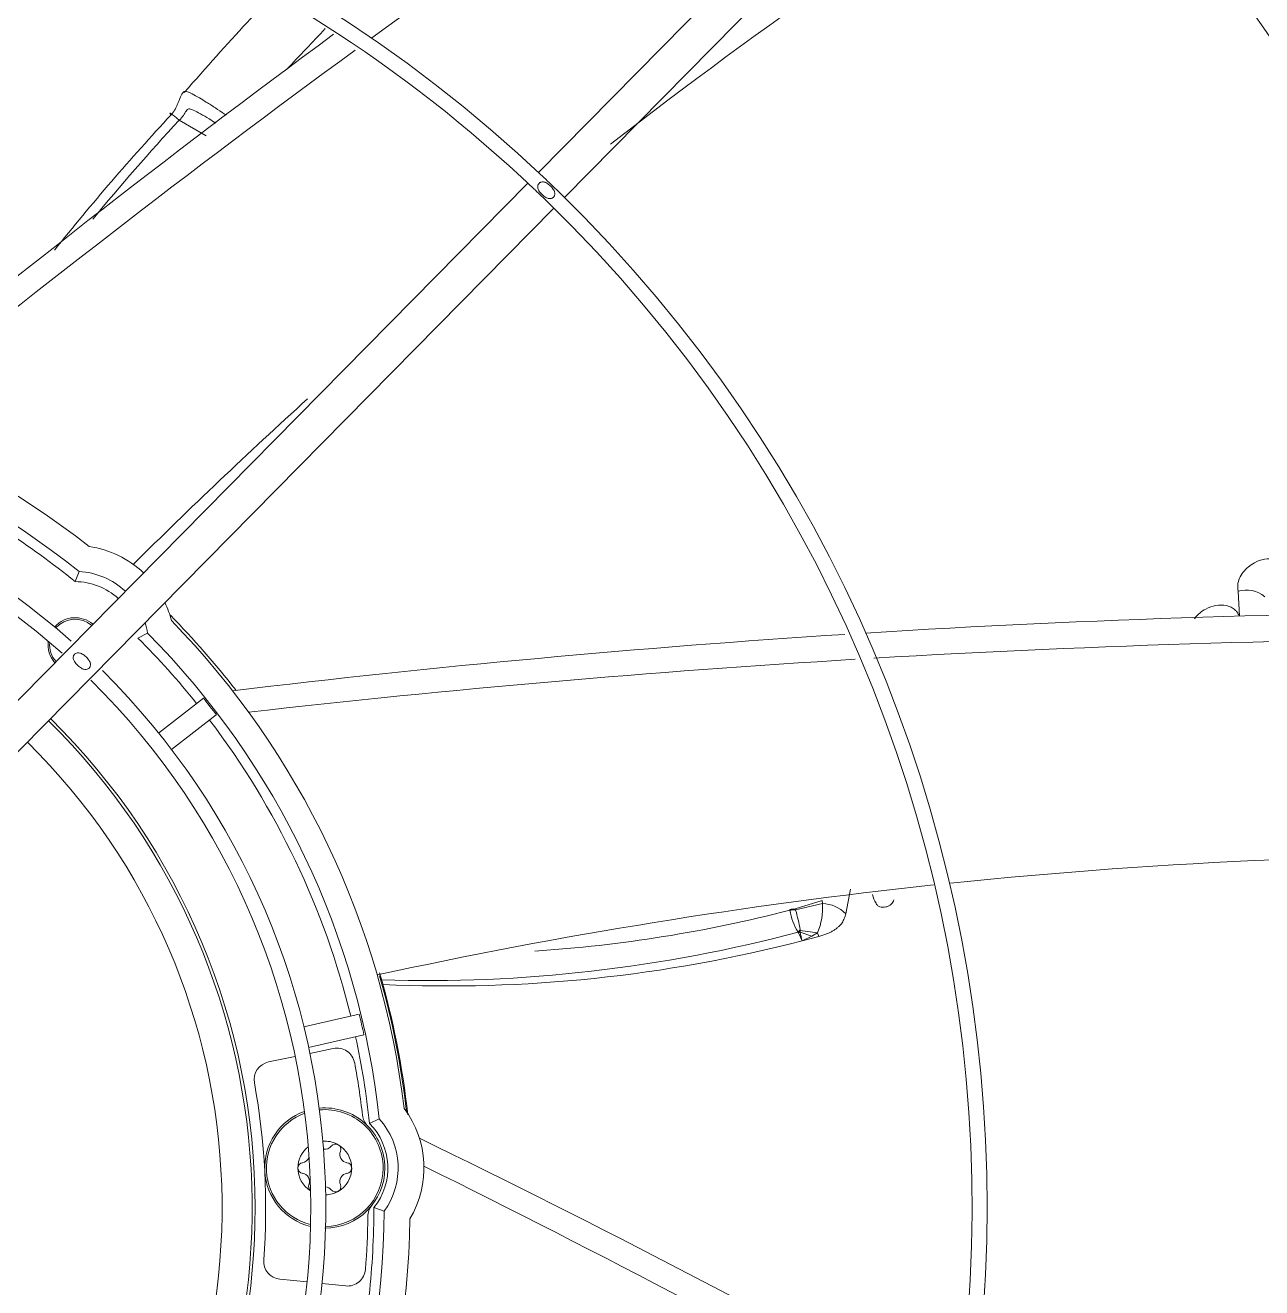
# Model space of a CAD drawing. Header units: millimetres. Extents: x 113490 to 142599, y -20467 to 115.
# Drawn here: x 133754.2 to 133959.9, y -10302.3 to -10092.3 of the extents above; entities that cross this region are included whole.
import ezdxf

# ---------------------------------------------------------------- set-up
doc = ezdxf.new("R2010")
doc.units = ezdxf.units.MM
doc.layers.add('DV3_0', color=7, linetype='Continuous')

msp = doc.modelspace()

# ---------------------------------------------------------------- linework, layer by layer
at = {"layer": 'DV3_0', "color": 7, "linetype": 'Continuous', "lineweight": 15}
for p, q in [((133992.36, -9961.9), (133839.62, -10116.79)), ((133843.94, -10120.95), (133996.66, -9966.08)), ((133779.85, -10108.08), (133784.33, -10110.72)), ((133837.86, -10118.57), (133687.36, -10271.19)), ((133692.28, -10274.75), (133842.19, -10122.73)), ((133762.57, -10184.85), (133763.19, -10183.17)), ((133955.98, -10186.44), (133956.21, -10190.61)), ((133772.99, -10194.24), (133774.6, -10193.44)), ((133783.88, -10204.23), (133776.44, -10210.05)), ((133786.03, -10206.99), (133778.6, -10212.8)), ((133890.72, -10240.09), (133891.54, -10236.04)), ((133881.42, -10239.5), (133881.4, -10239.42)), ((133882.38, -10239.46), (133882.33, -10239.31)), ((133886.85, -10238.41), (133882.38, -10239.46)), ((133882.39, -10239.5), (133882.38, -10239.46)), ((133882.79, -10243.18), (133883.15, -10242.76)), ((133882.83, -10243.21), (133883.16, -10242.9)), ((133882.88, -10243.26), (133882.83, -10243.21)), ((133882.88, -10243.26), (133883.12, -10243.17)), ((133883.16, -10242.9), (133883.15, -10242.76)), ((133886.04, -10243.26), (133883.16, -10242.9)), ((133886.24, -10243.88), (133883.46, -10244.62)), ((133809.8, -10256.82), (133800.6, -10258.94)), ((133810.59, -10260.23), (133801.39, -10262.35)), ((133801.6, -10263.33), (133805.48, -10262.52)), ((133794.71, -10264.76), (133799.15, -10263.84)), ((133811.5, -10274.99), (133813.14, -10274.23)), ((133812.24, -10288.99), (133813.94, -10289.57)), ((133801.12, -10301.36), (133796.6, -10300.91)), ((133807.55, -10302.01), (133803.6, -10301.61))]:
    msp.add_line(p, q, dxfattribs=at)
at = {"layer": 'DV3_0', "color": 7, "linetype": 'Continuous', "lineweight": 20}
for p, q in [((133882.33, -10239.31), (133886.82, -10237.9)), ((133886.82, -10237.9), (133886.85, -10238.41)), ((133881.42, -10239.52), (133881.42, -10239.5)), ((133882.83, -10243.21), (133882.79, -10243.18)), ((133883.46, -10244.62), (133882.88, -10243.26)), ((133883.12, -10243.17), (133885.07, -10243.84)), ((133885.07, -10243.84), (133883.46, -10244.62)), ((133886.04, -10243.26), (133885.07, -10243.84)), ((133886.24, -10243.88), (133886.04, -10243.26))]:
    msp.add_line(p, q, dxfattribs=at)
at = {"layer": 'DV3_0', "color": 7, "linetype": 'Continuous', "lineweight": 15}
for centre, radius, start, end in [((133678.24, -10288.99), 551.5, 15.4775, 74.5225), ((134943.63, -11647.12), 1921.39, 122.74609, 126.08801), ((133678.24, -10288.99), 343.5, 315.6512, 45.622), ((133678.24, -10288.99), 346, 316.5062, 45.3204), ((133678.24, -10288.99), 236, 46.5586, 135.2674), ((133678.24, -10288.99), 233.5, 46.5418, 90), ((134387.25, -10800.46), 872.22, 121.56134, 127.88902), ((134897.82, -11575.64), 1840.9, 126.39449, 129.58672), ((134943.63, -11647.12), 1921.39, 126.18988, 129.21483), ((134080.32, -10386.86), 411.46, 137.1813, 141.3215), ((134090.1, -10392.88), 421.15, 137.4489, 140.4249), ((133678.24, -10288.99), 236, 45.7307, 46.5586), ((133678.24, -10288.99), 233.5, 45.8392, 46.5418), ((133678.24, -10288.99), 236, 45.7088, 45.7307), ((133678.24, -10288.99), 236, 317.0271, 45.7088), ((133678.24, -10288.99), 233.5, 316.4663, 45.8392), ((133678.24, -10288.99), 140, 51.7677, 89.2323), ((133678.24, -10288.99), 135.7, 51.2429, 89.7571), ((134387.25, -10800.46), 872.22, 132.21456, 134.84001), ((133678.24, -10288.99), 126, 48.3991, 135.1791), ((133678.24, -10288.99), 123.5, 48.3006, 90), ((133678.24, -10288.99), 134, 50.9991, 57.2517), ((133762.55, -10195.35), 16.5, 46.3964, 81.8862), ((133762.55, -10195.35), 12.2, 46.7471, 86.9852), ((133762.55, -10195.35), 10.5, 46.9653, 89.8902), ((133957.33, -10191.08), 4.83, 50.0895, 106.1879), ((133762.55, -10195.35), 16.5, 14.1138, 25.142), ((134008.61, -12030.74), 1840.9, 90.07296, 93.56963), ((133762.55, -10195.35), 4.5, 49.0529, 138), ((133762.55, -10195.35), 4.25, 49.2681, 138.9663), ((133762.55, -10195.35), 12.2, 9.0148, 17.4816), ((133678.24, -10288.99), 140.5, 37.8001, 44.5323), ((133678.24, -10288.99), 140, 6.7677, 44.2323), ((133678.24, -10288.99), 135.7, 6.2429, 44.7571), ((134008.61, -12030.74), 1840.9, 93.67624, 96.85972), ((133762.55, -10195.35), 4.5, 172.604, 221.7492), ((133762.55, -10195.35), 4.25, 174.8173, 221.5341), ((133678.24, -10288.99), 134, 38.7483, 45.0009), ((134008.5, -12115.65), 1921.39, 90.02851, 93.37418), ((134008.5, -12115.65), 1921.39, 93.4677, 96.48783), ((133678.24, -10288.99), 126, 318.4756, 45.1616), ((133678.24, -10288.99), 123.5, 317.6348, 45.2819), ((133678.24, -10288.99), 113.75, 318.4247, 45.4011), ((133678.24, -10288.99), 114.25, 0, 45.4011), ((133678.24, -10288.99), 134, 13.7483, 37.2517), ((133998.17, -11102.61), 872.25, 88.82742, 95.92318), ((133998.17, -11102.61), 872.25, 96.10944, 102.2715), ((133900.21, -10235.69), 5.19, 193.4825, 210.9685), ((133823.98, -10016.98), 229.83, 273.7436, 284.4718), ((133882.02, -10242.43), 3, 83.1052, 101.6036), ((133881.97, -10242.43), 2.96, 81.7265, 100.6224), ((133892.33, -10237.54), 11.08, 190.2785, 210.594), ((133852.61, -10248.16), 31.02, 10.0291, 16.2291), ((133886.73, -10243.98), 5.57, 44.234, 88.773), ((133821.03, -10010.5), 240.73, 268.2172, 284.865), ((133882.7, -10242.97), 0.473, 334.4881, 7.6188), ((133824.47, -10016.41), 235.71, 267.3918, 284.4925), ((133678.24, -10288.99), 140.5, 6.3104, 16.1431), ((133678.24, -10288.99), 134, 5.9991, 12.2517), ((133806.09, -10265.46), 3, 10.4277, 101.75), ((133795.32, -10267.7), 3, 101.75, 190.3054), ((133678.24, -10288.99), 133, 6.6363, 10.4277), ((133678.24, -10288.99), 116, 355.6946, 10.3054), ((133804.07, -10282.4), 10, 109.6905, 256.3095), ((133804.07, -10282.4), 10, 0, 95.2742), ((133813.33, -10273.27), 3, 186.6363, 224.568), ((133804.07, -10282.4), 16.5, 329.1138, 36.8862), ((133804.07, -10282.4), 10.5, 321.1098, 44.8902), ((133804.07, -10282.4), 12.2, 324.0148, 41.9852), ((133804.07, -10282.4), 4.48, 90, 94.0175), ((133804.07, -10282.4), 4.47, 60, 90), ((133014.29, -11933.2), 1841.3, 60.95292, 64.05747), ((133804.07, -10282.4), 4.48, 127.8113, 180), ((133804.07, -10277.92), 1.36, 261.428, 322.4776), ((133805.86, -10279.3), 0.895, 60, 142.4776), ((133804.07, -10282.4), 4.47, 0, 60), ((133805.86, -10279.3), 0.895, 337.5224, 60), ((133807.94, -10280.16), 1.36, 157.5224, 262.4776), ((133800.49, -10282.4), 0.895, 97.5224, 180), ((133800.19, -10280.16), 1.36, 277.5224, 338.4565), ((133807.65, -10282.4), 0.895, 0, 82.4776), ((132968.55, -12004.18), 1921.33, 60.74083, 63.6758), ((133804.07, -10282.4), 4.48, 180, 238.1887), ((133800.49, -10282.4), 0.895, 180, 262.4776), ((133800.19, -10284.63), 1.36, 337.5224, 82.4776), ((133804.07, -10282.4), 10, 270, 0), ((133804.07, -10282.4), 4.48, 300, 0), ((133807.94, -10284.63), 1.36, 97.5224, 202.4776), ((133807.65, -10282.4), 0.895, 277.5224, 0), ((133802.28, -10285.5), 0.895, 157.5224, 230.5125), ((133804.07, -10286.87), 1.36, 37.5224, 84.745), ((133804.07, -10282.4), 4.48, 271.9825, 300), ((133805.86, -10285.5), 0.895, 217.5224, 300), ((133805.86, -10285.5), 0.895, 300, 22.4776), ((133678.24, -10288.99), 114.25, 318.4114, 0), ((133678.24, -10288.99), 135.7, 321.2429, 359.7571), ((133678.24, -10288.99), 133, 355.5723, 359.3637), ((133814.23, -10290.5), 3, 141.432, 179.3637), ((133678.24, -10288.99), 134, 353.7483, 0.0009), ((133678.24, -10288.99), 140, 321.7677, 359.2323), ((133796.9, -10297.92), 3, 175.6946, 264.25), ((133807.85, -10299.03), 3, 264.25, 355.5723)]:
    msp.add_arc(centre, radius, start, end, dxfattribs=at)
at = {"layer": 'DV3_0', "color": 7, "linetype": 'Continuous', "lineweight": 20}
for centre, radius, start, end in [((133678.24, -10288.99), 108.75, 318.5638, 45.4011), ((133882.19, -10242.2), 2.89, 87.0676, 105.6955), ((133876.28, -10239.14), 10.59, 337.0766, 3.9275), ((133848.14, -10252.08), 36.1, 11.929, 14.2834), ((133678.24, -10288.99), 140.35, 6.5068, 15.9471), ((133804.07, -10282.4), 9.71, 110.0694, 255.9306), ((133804.07, -10282.4), 9.71, 0, 95.2074), ((133804.07, -10282.4), 9.71, 270.7926, 0)]:
    msp.add_arc(centre, radius, start, end, dxfattribs=at)
at = {"layer": 'DV3_0', "color": 7, "linetype": 'Continuous', "lineweight": 15}
for centre, major_axis in [((133781.76, -10208.11), (13.43, -17.19)), ((133806.24, -10259.44), (4.91, -21.26))]:
    msp.add_ellipse(centre, major_axis=major_axis, ratio=0.186545, start_param=1.490488, end_param=1.651105, dxfattribs=at)
for points, knots in [([(133795.32, -10087.38), (133793.9, -10088.88), (133788.98, -10094.11), (133784.49, -10099.19), (133780.69, -10103.49)], [0.8765408, 0.8765408, 0.8765408, 0.8765408, 0.9116272, 1, 1, 1, 1]), ([(133778.52, -10107.2), (133778.64, -10107.05), (133778.88, -10106.77), (133779.18, -10106.3), (133779.44, -10105.8), (133779.66, -10105.29), (133779.96, -10104.53), (133780.31, -10103.65), (133780.71, -10103.24), (133781.25, -10103.36), (133782.05, -10103.73), (133783.14, -10104.34), (133784.46, -10105.13), (133785.85, -10106.02), (133786.96, -10106.77), (133787.55, -10107.19), (133787.65, -10107.26)], [0, 0, 0, 0, 0.0308823, 0.0618034, 0.0937273, 0.1276085, 0.1643607, 0.2562228, 0.3477186, 0.4000812, 0.475582, 0.5732089, 0.6560123, 0.760322, 0.8589949, 0.8797353, 0.8797353, 0.8797353, 0.8797353]), ([(133778.52, -10107.2), (133778.24, -10106.91), (133778.24, -10106.85), (133778.78, -10107.2), (133779.31, -10107.62), (133779.85, -10108.08)], [0, 0, 0, 0, 0.5, 0.5, 1, 1, 1, 1]), ([(133779.85, -10108.08), (133780.45, -10107.62), (133780.74, -10106.97), (133781.15, -10106.37), (133781.29, -10106.24), (133781.56, -10106.2), (133781.64, -10106.21), (133781.86, -10106.27), (133782.01, -10106.33), (133782.53, -10106.56), (133782.97, -10106.8), (133783.86, -10107.3), (133784.34, -10107.58), (133785.2, -10108.11), (133785.58, -10108.35), (133785.97, -10108.6)], [0, 0, 0, 0, 0.25, 0.25, 0.375, 0.375, 0.4375, 0.4375, 0.5, 0.5, 0.625, 0.625, 0.75, 0.75, 0.850587, 0.850587, 0.850587, 0.850587]), ([(133839.72, -10118.6), (133839.76, -10118.56), (133839.85, -10118.48), (133840.09, -10118.36), (133840.49, -10118.32), (133840.93, -10118.5), (133841.32, -10118.77), (133841.63, -10119.04), (133841.91, -10119.34), (133842.18, -10119.71), (133842.37, -10120.13), (133842.34, -10120.53), (133842.23, -10120.76), (133842.15, -10120.85), (133842.11, -10120.9)], [0, 0, 0, 0, 0.040529, 0.082096, 0.181604, 0.321297, 0.409637, 0.504692, 0.598943, 0.685714, 0.821727, 0.918717, 0.959765, 1, 1, 1, 1]), ([(133842.11, -10120.9), (133842.06, -10120.94), (133841.97, -10121.02), (133841.73, -10121.14), (133841.33, -10121.17), (133840.9, -10120.99), (133840.51, -10120.73), (133840.2, -10120.45), (133839.92, -10120.15), (133839.64, -10119.78), (133839.46, -10119.36), (133839.49, -10118.97), (133839.6, -10118.74), (133839.68, -10118.65), (133839.72, -10118.6)], [0, 0, 0, 0, 0.040488, 0.081902, 0.180627, 0.320355, 0.409206, 0.504808, 0.600124, 0.687341, 0.822717, 0.918807, 0.959755, 1, 1, 1, 1]), ([(133964.27, -10182.97), (133964.19, -10182.79), (133964.05, -10182.46), (133963.74, -10182.06), (133963.41, -10181.75), (133963.07, -10181.51), (133962.74, -10181.35), (133962.44, -10181.24), (133961.71, -10181.03), (133960.41, -10181), (133958.85, -10181.57), (133957.66, -10182.37), (133956.8, -10183.26), (133956.18, -10184.29), (133955.86, -10185.4), (133955.94, -10186.09), (133955.98, -10186.44)], [0, 0, 0, 0, 0.050082, 0.095597, 0.136643, 0.173258, 0.205394, 0.23297, 0.255894, 0.402955, 0.54033, 0.631502, 0.723885, 0.816264, 0.908157, 1, 1, 1, 1]), ([(133956.21, -10190.61), (133956.13, -10190.44), (133955.98, -10190.13), (133955.67, -10189.74), (133955.34, -10189.43), (133955, -10189.2), (133954.66, -10189.04), (133954.36, -10188.92), (133953.61, -10188.72), (133952.32, -10188.7), (133950.76, -10189.27), (133949.58, -10190.06), (133949, -10190.67), (133948.74, -10191.01), (133948.72, -10191.03)], [0, 0, 0, 0, 0.0490666, 0.0940134, 0.1349349, 0.1718575, 0.2047466, 0.2335374, 0.2581546, 0.405206, 0.5421819, 0.6340491, 0.7264807, 0.7333958, 0.7333958, 0.7333958, 0.7333958]), ([(133764.87, -10199.23), (133764.82, -10199.27), (133764.73, -10199.35), (133764.49, -10199.46), (133764.09, -10199.5), (133763.65, -10199.32), (133763.26, -10199.05), (133762.85, -10198.7), (133762.44, -10198.24), (133762.2, -10197.71), (133762.22, -10197.32), (133762.33, -10197.09), (133762.41, -10197), (133762.45, -10196.95)], [0, 0, 0, 0, 0.040646, 0.082274, 0.181944, 0.323646, 0.41357, 0.509807, 0.690903, 0.824258, 0.919018, 0.959797, 1, 1, 1, 1]), ([(133762.45, -10196.95), (133762.5, -10196.91), (133762.59, -10196.83), (133762.83, -10196.71), (133763.24, -10196.67), (133763.68, -10196.85), (133764.08, -10197.11), (133764.39, -10197.38), (133764.67, -10197.68), (133764.94, -10198.05), (133765.13, -10198.46), (133765.1, -10198.85), (133764.99, -10199.09), (133764.91, -10199.18), (133764.87, -10199.23)], [0, 0, 0, 0, 0.040717, 0.082601, 0.183674, 0.325225, 0.413967, 0.5088, 0.602375, 0.688214, 0.822702, 0.918959, 0.959862, 1, 1, 1, 1]), ([(133895.76, -10238.37), (133895.81, -10238.49), (133895.98, -10238.71), (133896.37, -10238.95), (133896.87, -10239.05), (133897.41, -10239), (133897.92, -10238.81), (133898.31, -10238.52), (133898.58, -10238.18), (133898.68, -10237.92), (133898.7, -10237.79)], [0, 0, 0, 0, 0.124936, 0.249948, 0.37496, 0.499972, 0.624984, 0.749995, 0.875007, 1, 1, 1, 1]), ([(133886.24, -10243.88), (133886.36, -10243.85), (133886.59, -10243.79), (133886.93, -10243.68), (133887.25, -10243.57), (133887.55, -10243.46), (133887.83, -10243.34), (133888.1, -10243.21), (133888.36, -10243.09), (133888.59, -10242.96), (133888.82, -10242.82), (133889.03, -10242.68), (133889.22, -10242.53), (133889.4, -10242.38), (133889.62, -10242.19), (133889.87, -10241.93), (133890.12, -10241.6), (133890.33, -10241.25), (133890.5, -10240.88), (133890.63, -10240.5), (133890.69, -10240.23), (133890.72, -10240.09)], [0, 0, 0, 0, 0.056641, 0.110783, 0.162557, 0.212098, 0.259543, 0.305035, 0.348719, 0.390746, 0.431269, 0.470446, 0.508434, 0.545395, 0.581486, 0.649318, 0.716602, 0.784371, 0.853612, 0.925225, 1, 1, 1, 1])]:
    msp.add_open_spline(points, degree=3, knots=knots, dxfattribs=at)
msp.add_open_spline([(133797.73, -10099.66), (133799.87, -10097.38), (133802.01, -10095.12), (133804.15, -10092.87)], degree=3, dxfattribs=at)

doc.saveas('drawing.dxf')
